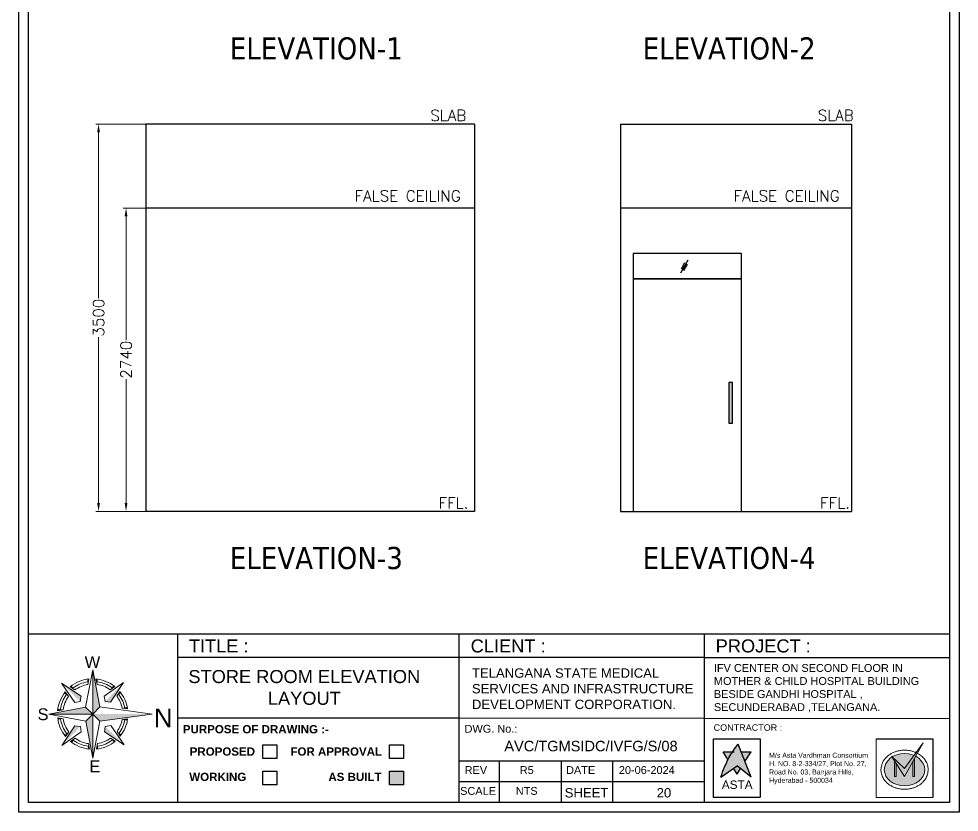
# Model space of a CAD drawing. Header units: millimetres. Extents: x 3552052 to 4144896, y -707811 to -630695.
# Drawn here: x 3765707 to 3774207, y -698729 to -691559 of the extents above; entities that cross this region are included whole.
import ezdxf
from ezdxf.enums import TextEntityAlignment as Align

# ---------------------------------------------------------------- set-up
doc = ezdxf.new("R2010")
doc.units = ezdxf.units.MM
doc.header["$LTSCALE"] = 6
doc.header["$MEASUREMENT"] = 0
doc.layers.get('0').update_dxf_attribs({"linetype": 'CONTINUOUS', "lineweight": 0})
doc.layers.get('Defpoints').update_dxf_attribs({"linetype": 'CONTINUOUS', "lineweight": 0})
for name, color, linetype, lineweight in [('0.0', 8, 'CONTINUOUS', 0), ('ELE-4M UPS P.SB', 3, 'CONTINUOUS', 0), ('ELE-SOCKET NMBERING', 7, 'CONTINUOUS', 9), ('formate text', 8, 'CONTINUOUS', 0), ('hatch', 252, 'CONTINUOUS', 0), ('MEP_HVAC_RA_DUCT', 1, 'CONTINUOUS', 0), ('MEP_HVAC_TEXT', 7, 'CONTINUOUS', 0), ('SECTION', 251, 'CONTINUOUS', 0), ('TITLE', 7, 'CONTINUOUS', 0)]:
    doc.layers.add(name, color=color, linetype=linetype, lineweight=lineweight)
doc.styles.add('Annotation', font='tahoma.ttf')
doc.styles.add('ARIAL', font='arial.ttf')
doc.styles.add('FORMATE', font='arialbd.ttf')
doc.styles.add('ROMANS', font='romans.shx')
doc.styles.add('style3', font='arialbd.ttf')
doc.dimstyles.new('AEPL1', dxfattribs={"dimtxt": 100, "dimasz": 75, "dimexe": 25, "dimexo": 50, "dimtad": 0, "dimdec": 0, "dimtxsty": 'ROMANS', "dimcen": 2.5, "dimclrd": 7, "dimclre": 7, "dimclrt": 7, "dimadec": 0, "dimazin": 0, "dimtfac": 1, "dimtdec": 0, "dimtmove": 0, "dimatfit": 3, "dimfxl": 1, "dimlwd": 0, "dimlwe": 0, "dimarcsym": 0})

# ---------------------------------------------------------------- blocks, each defined once
blk = doc.blocks.new('*D280')
at = {"layer": 'Defpoints', "color": 0, "transparency": 16777216}
for p in [(3766676.2, -693270.1), (3767063.9, -693270.1), (3767055.9, -696010.1)]:
    blk.add_point(p, dxfattribs=at)
at = {"layer": 'ELE-4M UPS P.SB', "color": 7, "lineweight": 0, "transparency": 16777216}
for p, q in [((3767013.9, -693270.1), (3766651.2, -693270.1)), ((3766676.2, -693345.1), (3766676.2, -694463.2)), ((3766676.2, -695935.1), (3766676.2, -694816.9)), ((3767005.9, -696010.1), (3766651.2, -696010.1))]:
    blk.add_line(p, q, dxfattribs=at)
at = {"layer": 'ELE-4M UPS P.SB', "color": 7, "transparency": 16777216}
for points in [[(3766663.7, -693345.1), (3766688.7, -693345.1), (3766676.2, -693270.1)], [(3766663.7, -695935.1), (3766688.7, -695935.1), (3766676.2, -696010.1)]]:
    blk.add_solid(points, dxfattribs=at)
at = {"layer": 'ELE-4M UPS P.SB', "color": 7, "lineweight": -3, "transparency": 16777216, "insert": (3766676.2, -694640.1), "char_height": 100, "attachment_point": 5, "rotation": 90, "style": 'ROMANS'}
blk.add_mtext('2740', dxfattribs=at)
blk = doc.blocks.new('*D281')
at = {"layer": 'Defpoints', "color": 0, "transparency": 16777216}
for p in [(3766427.7, -692510.1), (3767102.3, -692510.1), (3767055.9, -696010.1)]:
    blk.add_point(p, dxfattribs=at)
at = {"layer": 'ELE-4M UPS P.SB', "color": 7, "lineweight": 0, "transparency": 16777216}
for p, q in [((3767052.3, -692510.1), (3766402.7, -692510.1)), ((3766427.7, -692585.1), (3766427.7, -694083.2)), ((3766427.7, -695935.1), (3766427.7, -694436.9)), ((3767005.9, -696010.1), (3766402.7, -696010.1))]:
    blk.add_line(p, q, dxfattribs=at)
at = {"layer": 'ELE-4M UPS P.SB', "color": 7, "transparency": 16777216}
for points in [[(3766415.2, -692585.1), (3766440.2, -692585.1), (3766427.7, -692510.1)], [(3766415.2, -695935.1), (3766440.2, -695935.1), (3766427.7, -696010.1)]]:
    blk.add_solid(points, dxfattribs=at)
at = {"layer": 'ELE-4M UPS P.SB', "color": 7, "lineweight": -3, "transparency": 16777216, "insert": (3766427.7, -694260.1), "char_height": 100, "attachment_point": 5, "rotation": 90, "style": 'ROMANS'}
blk.add_mtext('3500', dxfattribs=at)
blk = doc.blocks.new('A$C4A7C6C7E')
at = {"layer": 'TITLE', "color": 8, "lineweight": 5}
for p, q in [((-4207, 4144), (0, 26095)), ((0, 26095), (0, 0)), ((0, 0), (0, 26095)), ((4144, 4207), (0, 26095)), ((-6941, 10518), (-18592, 18312)), ((-10622, 6781), (-18592, 18312)), ((-2825, 17519), (-2234, 20757)), ((2559, 17560), (1919, 20788)), ((6781, 10622), (18312, 18592)), ((10518, 6941), (18312, 18592)), ((-14385, 10390), (-16257, 13098)), ((-10607, 14226), (-13343, 16056)), ((10390, 14385), (13098, 16257)), ((14226, 10607), (16056, 13343)), ((-7437, 7325), (-10622, 6781)), ((-7437, 7325), (-6941, 10518)), ((7325, 7437), (6781, 10622)), ((7325, 7437), (10518, 6941)), ((-4207, 4144), (-26095, 0)), ((0, 0), (-26095, 0)), ((-26095, 0), (0, 0)), ((-4144, -4207), (-26095, 0)), ((-17560, 2559), (-20788, 1919)), ((-4207, 4144), (0, 0)), ((0, 0), (-4207, 4144)), ((0, 0), (-4144, -4207)), ((-4144, -4207), (0, 0)), ((0, 0), (4144, 4207)), ((4144, 4207), (0, 0)), ((0, 0), (4207, -4144)), ((4207, -4144), (0, 0)), ((0, 0), (0, -26095)), ((0, -26095), (0, 0)), ((17394, 3514), (20646, 3095)), ((17394, 3514), (20646, 3095)), ((-17519, -2825), (-20757, -2234)), ((-4144, -4207), (0, -26095)), ((4207, -4144), (0, -26095)), ((17433, -3312), (20680, -2857)), ((17433, -3312), (20680, -2857)), ((17434, -3310), (20680, -2857)), ((-10518, -6941), (-18312, -18592)), ((-6781, -10622), (-18312, -18592)), ((-14226, -10607), (-16056, -13343)), ((-7325, -7437), (-10518, -6941)), ((-7325, -7437), (-6781, -10622)), ((7437, -7325), (6941, -10518)), ((6941, -10518), (18592, -18312)), ((7437, -7325), (10622, -6781)), ((10622, -6781), (18592, -18312)), ((14385, -10390), (16257, -13098)), ((-10390, -14385), (-13098, -16257)), ((10607, -14226), (13343, -16056)), ((-2559, -17560), (-1919, -20788)), ((2825, -17519), (2234, -20757))]:
    blk.add_line(p, q, dxfattribs=at)
at = {"layer": 'TITLE', "color": 5}
for p in [(4144, 4207), (4207, -4144)]:
    blk.add_line(p, (35289, 0), dxfattribs=at)
at = {"layer": 'TITLE', "color": 8, "lineweight": 5}
for radius, start, end in [(20877, 96.14269, 129.72625), (19311, 99.1612, 126.70773), (17745, 99.1612, 126.70773), (20877, 51.14269, 84.72625), (17745, 54.16121, 81.70773), (19311, 54.16121, 81.70773), (20877, 141.14269, 174.72625), (19311, 144.16121, 171.70773), (19311, 9.85136, 36.70773), (20877, 8.52692, 39.72625), (17745, 144.16121, 171.70773), (17745, 11.42181, 36.70773), (20877, 186.14269, 219.72625), (19311, 189.1612, 216.70773), (17745, 189.1612, 216.70773), (17745, 324.16121, 349.24868), (19311, 324.16121, 350.81434), (20877, 321.14269, 352.1348), (20877, 231.14269, 264.72625), (19311, 234.16121, 261.70773), (17745, 234.16121, 261.70773), (20877, 276.14269, 309.72625), (17745, 279.1612, 306.70773), (19311, 279.1612, 306.70773)]:
    blk.add_arc((0, 0), radius, start, end, dxfattribs=at)
for points in [[(0, 26095), (4144, 4207), (0, 0)], [(-18592, 18312), (-6941, 10518), (-7437, 7325)], [(-13343, 16056), (-12479, 16737), (-10607, 14226)], [(-3324, 20610), (-2234, 20757), (-2825, 17519)], [(3011, 20658), (1919, 20788), (2559, 17560)], [(18312, 18592), (10518, 6941), (7325, 7437)], [(13098, 16257), (12223, 16924), (10390, 14385)], [(-16257, 13098), (-16924, 12223), (-14385, 10390)], [(16056, 13343), (16737, 12479), (14226, 10607)], [(-26095, 0), (-4207, 4144), (0, 0)], [(-20658, 3011), (-20788, 1919), (-17560, 2559)], [(0, -26095), (-4144, -4207), (0, 0)], [(20646, 3095), (20457, 4167), (17394, 3514)], [(-20610, -3324), (-20757, -2234), (-17519, -2825)], [(20680, -2857), (20503, -3930), (17433, -3312)], [(-18312, -18592), (-10518, -6941), (-7325, -7437)], [(-16056, -13343), (-16737, -12479), (-14226, -10607)], [(18592, -18312), (6941, -10518), (7437, -7325)], [(16257, -13098), (16924, -12223), (14385, -10390)], [(-13098, -16257), (-12223, -16924), (-10390, -14385)], [(13343, -16056), (12479, -16737), (10607, -14226)], [(-3011, -20658), (-1919, -20788), (-2559, -17560)], [(3324, -20610), (2234, -20757), (2825, -17519)]]:
    blk.add_solid(points, dxfattribs=at)
at = {"layer": 'TITLE', "color": 5}
blk.add_solid([(35289, 0), (4207, -4144), (0, 0)], dxfattribs=at)
blk = doc.blocks.new('IVF-CONTRACTOR')
at = {"lineweight": -3, "true_color": 0x293189}
h = blk.add_hatch(color=177, dxfattribs=at)
h.dxf.hatch_style = 1
edge = h.paths.add_edge_path()
edge.add_spline(control_points=[(3037286, -1386527), (3037185, -1386667), (3036944, -1387001), (3036801, -1387388), (3036719, -1387609)], knot_values=[0, 0, 0, 0, 519.520055, 1226.818077, 1226.818077, 1226.818077, 1226.818077], degree=3, periodic=0)
edge.add_line((3036719, -1387609), (3037255, -1387240))
edge.add_line((3037255, -1387240), (3037717, -1387609))
edge.add_line((3037717, -1387609), (3037286, -1386527))
at = {"lineweight": -3, "true_color": 0xc7c8ca}
h = blk.add_hatch(color=9, dxfattribs=at)
h.dxf.hatch_style = 1
edge = h.paths.add_edge_path()
edge.add_spline(control_points=[(3036953, -1387033), (3036967, -1387008), (3037022, -1386919), (3037088, -1386836), (3037139, -1386779)], knot_values=[3356.588859, 3356.588859, 3356.588859, 3356.588859, 3831.174934, 5081.098827, 5081.098827, 5081.098827, 5081.098827], degree=3, periodic=0)
edge.add_line((3037139, -1386779), (3036793, -1386779))
edge.add_line((3036793, -1386779), (3036953, -1387033))
h.paths.add_polyline_path([(3037717, -1386779), (3037386, -1386779), (3037515, -1387102)])
h.paths.add_polyline_path([(3037370, -1387332), (3037255, -1387240), (3037134, -1387323), (3037255, -1387517)])
at = {"true_color": 0xed1f24}
h = blk.add_hatch(color=240, dxfattribs=at)
h.dxf.hatch_style = 1
edge = h.paths.add_edge_path()
edge.add_line((3042329, -1386921), (3042349, -1386951))
edge.add_ellipse((3042760, -1387369), major_axis=(-665, 0), ratio=0.800236, start_angle=-52.6357, end_angle=-51.8324, ccw=False)
edge.add_line((3042356, -1386946), (3042329, -1386921))
at = {"layer": '0.0', "true_color": 0xed1f24}
h = blk.add_hatch(color=240, dxfattribs=at)
h.dxf.hatch_style = 1
edge = h.paths.add_edge_path()
edge.add_line((3042760, -1387590), (3043125, -1386925))
edge.add_ellipse((3042760, -1387369), major_axis=(-665, 0), ratio=0.800236, start_angle=-123.3804, end_angle=-117.8517)
edge.add_line((3043070, -1386899), (3042760, -1387331))
edge.add_line((3042760, -1387331), (3042356, -1386946))
edge.add_ellipse((3042760, -1387369), major_axis=(-665, 0), ratio=0.800236, start_angle=-52.6357, end_angle=-51.8324)
edge.add_line((3042349, -1386951), (3042760, -1387590))
edge = h.paths.add_edge_path()
edge.add_spline(control_points=[(3043179, -1386828), (3043165, -1386821), (3043150, -1386814), (3043136, -1386807)], knot_values=[-2.156071, -2.156071, -2.156071, -2.156071, -2.090953, -2.090953, -2.090953, -2.090953], degree=3, periodic=0)
edge.add_line((3043136, -1386807), (3043070, -1386899))
edge.add_ellipse((3042760, -1387369), major_axis=(-665, 0), ratio=0.800236, start_angle=-123.3804, end_angle=-117.8517, ccw=False)
edge.add_line((3043125, -1386925), (3043179, -1386828))
edge = h.paths.add_edge_path()
edge.add_line((3043367, -1386486), (3043136, -1386807))
edge.add_spline(control_points=[(3043136, -1386807), (3043150, -1386814), (3043165, -1386821), (3043179, -1386828)], knot_values=[-2.156071, -2.156071, -2.156071, -2.156071, -2.090953, -2.090953, -2.090953, -2.090953], degree=3, periodic=0)
edge.add_line((3043179, -1386828), (3043367, -1386486))
at = {"layer": '0.0', "true_color": 0x139b48}
h = blk.add_hatch(color=114, dxfattribs=at)
h.dxf.hatch_style = 1
edge = h.paths.add_edge_path()
edge.add_ellipse((3042760, -1387369), major_axis=(-665, 0), ratio=0.800236, start_angle=-51.8324, end_angle=236.6196)
edge.add_line((3043125, -1386925), (3043091, -1386988))
edge.add_line((3043091, -1386988), (3043091, -1387590))
edge.add_line((3043091, -1387590), (3043036, -1387590))
edge.add_line((3043036, -1387590), (3043036, -1387088))
edge.add_line((3043036, -1387088), (3042760, -1387590))
edge.add_line((3042760, -1387590), (3042484, -1387160))
edge.add_line((3042484, -1387160), (3042484, -1387590))
edge.add_line((3042484, -1387590), (3042428, -1387590))
edge.add_line((3042428, -1387590), (3042428, -1387075))
edge.add_line((3042428, -1387075), (3042349, -1386951))
edge = h.paths.add_edge_path()
edge.add_ellipse((3042760, -1387369), major_axis=(-665, 0), ratio=0.800236, start_angle=-117.8517, end_angle=-52.6357)
edge.add_line((3042356, -1386946), (3042760, -1387331))
edge.add_line((3042760, -1387331), (3043070, -1386899))
at = {"layer": '0.0', "true_color": 0x000000}
h = blk.add_hatch(color=18, dxfattribs=at)
h.dxf.hatch_style = 1
h.paths.add_polyline_path([(3042484, -1387160), (3042428, -1387075), (3042428, -1387590), (3042484, -1387590)])
h.paths.add_polyline_path([(3043036, -1387590), (3043091, -1387590), (3043091, -1386988), (3043036, -1387088)])
at = {"lineweight": -3}
for p, q in [((3036484, -1386350), (3038013, -1386350)), ((3036484, -1388267), (3036484, -1386350)), ((3036485, -1386350), (3038009, -1386350)), ((3036485, -1388278), (3036485, -1386350)), ((3038013, -1386350), (3038013, -1388267)), ((3041829, -1386350), (3043688, -1386350)), ((3043688, -1386350), (3043688, -1388278)), ((3038011, -1388278), (3036483, -1388278))]:
    blk.add_line(p, q, dxfattribs=at)
at = {"color": 251, "lineweight": -3, "true_color": 0x636466}
for p, q in [((3037717, -1387609), (3037286, -1386527)), ((3036793, -1386779), (3037155, -1386779)), ((3036953, -1387033), (3036793, -1386779)), ((3037386, -1386779), (3037717, -1386779)), ((3037515, -1387102), (3037717, -1386779)), ((3036719, -1387609), (3037255, -1387240)), ((3037717, -1387609), (3037255, -1387240)), ((3037255, -1387517), (3037134, -1387323)), ((3037255, -1387517), (3037370, -1387332))]:
    blk.add_line(p, q, dxfattribs=at)
blk.add_spline([(3036719, -1387609), (3036998, -1386959), (3037286, -1386527)], degree=3, dxfattribs=at)
at = {"layer": '0.0'}
for p, q in [((3036485, -1386350), (3038009, -1386350)), ((3036485, -1388278), (3036485, -1386350)), ((3036485, -1388278), (3036485, -1386350)), ((3036485, -1386350), (3038009, -1386350)), ((3038013, -1386350), (3038013, -1388278)), ((3041829, -1386350), (3043688, -1386350)), ((3041829, -1388278), (3041829, -1386350)), ((3043688, -1386350), (3043688, -1388278)), ((3038009, -1388278), (3036485, -1388278)), ((3043688, -1388278), (3041829, -1388278))]:
    blk.add_line(p, q, dxfattribs=at)
at = {"layer": '0.0', "color": 18, "true_color": 0x000000}
for p, q in [((3042760, -1387590), (3043367, -1386486)), ((3042760, -1387331), (3043367, -1386486)), ((3042760, -1387590), (3042329, -1386921)), ((3042329, -1386921), (3042760, -1387331)), ((3042428, -1387075), (3042428, -1387590)), ((3042484, -1387590), (3042484, -1387160)), ((3043036, -1387088), (3043036, -1387590)), ((3043091, -1387590), (3043091, -1386988)), ((3042428, -1387590), (3042484, -1387590)), ((3043036, -1387590), (3043091, -1387590))]:
    blk.add_line(p, q, dxfattribs=at)
at = {"layer": '0.0'}
blk.add_ellipse((3042760, -1387369), major_axis=(-665, 0), ratio=0.800236, start_param=-3.141592653589793, end_param=3.141592653589793, dxfattribs=at)
blk.add_open_spline([(3043535, -1387369), (3043535, -1387353), (3043534, -1387336), (3043530, -1387296), (3043527, -1387272), (3043516, -1387226), (3043509, -1387202), (3043492, -1387157), (3043483, -1387135), (3043460, -1387092), (3043448, -1387071), (3043420, -1387031), (3043405, -1387011), (3043372, -1386974), (3043355, -1386956), (3043318, -1386922), (3043298, -1386906), (3043258, -1386875), (3043236, -1386861), (3043183, -1386829), (3043150, -1386812), (3043081, -1386783), (3043045, -1386771), (3042972, -1386750), (3042935, -1386742), (3042860, -1386731), (3042821, -1386728), (3042745, -1386726), (3042706, -1386727), (3042630, -1386735), (3042593, -1386741), (3042518, -1386757), (3042482, -1386768), (3042412, -1386794), (3042377, -1386809), (3042312, -1386843), (3042280, -1386862), (3042221, -1386905), (3042194, -1386928), (3042147, -1386974), (3042127, -1386996), (3042091, -1387042), (3042074, -1387067), (3042045, -1387117), (3042033, -1387143), (3042012, -1387197), (3042003, -1387225), (3041992, -1387276), (3041988, -1387299), (3041984, -1387347), (3041984, -1387371), (3041986, -1387418), (3041989, -1387442), (3041997, -1387489), (3042003, -1387512), (3042018, -1387557), (3042026, -1387580), (3042047, -1387623), (3042058, -1387645), (3042084, -1387686), (3042098, -1387706), (3042129, -1387744), (3042145, -1387762), (3042180, -1387798), (3042199, -1387814), (3042238, -1387846), (3042259, -1387861), (3042311, -1387894), (3042343, -1387912), (3042409, -1387944), (3042444, -1387957), (3042515, -1387980), (3042552, -1387989), (3042626, -1388003), (3042664, -1388007), (3042740, -1388012), (3042778, -1388012), (3042854, -1388008), (3042892, -1388003), (3042966, -1387989), (3043003, -1387980), (3043074, -1387958), (3043109, -1387944), (3043175, -1387913), (3043208, -1387895), (3043268, -1387856), (3043297, -1387834), (3043351, -1387787), (3043376, -1387761), (3043416, -1387713), (3043432, -1387690), (3043462, -1387643), (3043475, -1387619), (3043497, -1387569), (3043507, -1387543), (3043522, -1387491), (3043527, -1387464), (3043533, -1387415), (3043535, -1387392), (3043535, -1387369)], degree=3, knots=[-3.141593, -3.141593, -3.141593, -3.141593, -3.06788, -3.06788, -2.960953, -2.960953, -2.854026, -2.854026, -2.747099, -2.747099, -2.640172, -2.640172, -2.533245, -2.533245, -2.426319, -2.426319, -2.319392, -2.319392, -2.212465, -2.212465, -2.059875, -2.059875, -1.907286, -1.907286, -1.754697, -1.754697, -1.602107, -1.602107, -1.449518, -1.449518, -1.296928, -1.296928, -1.144339, -1.144339, -0.99175, -0.99175, -0.83916, -0.83916, -0.686571, -0.686571, -0.558641, -0.558641, -0.43071, -0.43071, -0.30278, -0.30278, -0.17485, -0.17485, -0.068516, -0.068516, 0.037819, 0.037819, 0.144154, 0.144154, 0.250488, 0.250488, 0.356823, 0.356823, 0.463157, 0.463157, 0.569492, 0.569492, 0.675826, 0.675826, 0.782161, 0.782161, 0.888495, 0.888495, 1.039928, 1.039928, 1.191361, 1.191361, 1.342794, 1.342794, 1.494227, 1.494227, 1.64566, 1.64566, 1.797093, 1.797093, 1.948526, 1.948526, 2.099959, 2.099959, 2.251392, 2.251392, 2.402825, 2.402825, 2.554258, 2.554258, 2.675591, 2.675591, 2.796924, 2.796924, 2.918258, 2.918258, 3.039591, 3.039591, 3.141593, 3.141593, 3.141593, 3.141593], dxfattribs=at)
at = {"lineweight": -3, "attachment_point": 1, "style": 'ARIAL'}
for s, width, gutter_width, insert, char_height in [('{\\C256;CONTRACTOR :}', 3919.85, 1060, (3036485, -1385878), 212.06), ('{\\C256;M/s Asta Vardhman Consortium\\PH. NO. 8-2-334/27, Plot No. 27, Road No. 03, Banjara Hills, Hyderabad - 500034}', 3696.75, 822, (3038306, -1386813), 164.38)]:
    blk.add_mtext_dynamic_manual_height_columns(s, width=width, gutter_width=gutter_width, heights=[0], dxfattribs=dict(at, insert=insert, char_height=char_height))
at = {"lineweight": 100, "insert": (3036754, -1387723), "char_height": 276.9, "attachment_point": 1, "style": 'ARIAL'}
blk.add_mtext_dynamic_manual_height_columns('ASTA', width=997.56, gutter_width=254, heights=[0], dxfattribs=at)

msp = doc.modelspace()

# ---------------------------------------------------------------- hatches: boundary and pattern name
at = {"lineweight": -3, "ltscale": 0.1}
h = msp.add_hatch(color=254, dxfattribs=at)
h.dxf.hatch_style = 1
h.paths.add_polyline_path([(3772125.1, -695214), (3772157.8, -695214), (3772157.8, -694846.5), (3772125.1, -694846.5)])
at = {"layer": 'MEP_HVAC_TEXT', "lineweight": -3}
h = msp.add_hatch(color=1, dxfattribs=at)
h.dxf.hatch_style = 1
h.paths.add_polyline_path([(3769057.7, -698357.9), (3769057.7, -698480.8), (3769183, -698480.8), (3769183, -698357.9)])

# ---------------------------------------------------------------- linework, layer by layer
at = {"lineweight": -3}
for p, q in [((3774118.8, -697120.7), (3765794.9, -697120.7)), ((3765794.9, -698640.5), (3765794.9, -697120.7)), ((3769687.7, -698640.5), (3769687.7, -697120.7))]:
    msp.add_line(p, q, dxfattribs=at)
at = {"color": 7, "lineweight": 30}
msp.add_line((3774118.8, -698640.5), (3769687.7, -698640.5), dxfattribs=at)
for points in [[(3774206.9, -683341.5), (3774206.9, -698728.6), (3765706.9, -698728.6), (3765706.9, -683341.5)], [(3774118.8, -683429.6), (3774118.8, -698640.5), (3765794.9, -698640.5), (3765794.9, -683429.6)]]:
    msp.add_lwpolyline(points, close=True, dxfattribs=at)
at = {"color": 7, "lineweight": -3, "ltscale": 0.1}
msp.add_lwpolyline([(3772125.1, -695214), (3772157.8, -695214), (3772157.8, -694846.5), (3772125.1, -694846.5)], close=True, dxfattribs=at)
at = {"layer": '0.0', "color": 7, "lineweight": 30, "elevation": -47.2}
for points in [[(3767913.9, -698120.9), (3768039.2, -698120.9), (3768039.2, -698243.8), (3767913.9, -698243.8)], [(3769057.7, -698120.9), (3769183, -698120.9), (3769183, -698243.8), (3769057.7, -698243.8)], [(3767913.9, -698357.9), (3768039.2, -698357.9), (3768039.2, -698480.8), (3767913.9, -698480.8)], [(3769057.7, -698357.9), (3769183, -698357.9), (3769183, -698480.8), (3769057.7, -698480.8)]]:
    msp.add_lwpolyline(points, close=True, dxfattribs=at)
at = {"layer": 'hatch', "color": 7, "lineweight": 30}
msp.add_line((3774118.8, -697120.3), (3774118.8, -698640.5), dxfattribs=at)
at = {"layer": 'MEP_HVAC_RA_DUCT', "color": 7, "lineweight": 30}
for p, q in [((3766856.4, -692510.1), (3766856.4, -696010.1)), ((3769826.4, -692510.1), (3769826.4, -696010.1)), ((3771144.4, -692510.1), (3771144.4, -696010.1)), ((3773234.4, -692510.1), (3773234.4, -696010.1))]:
    msp.add_line(p, q, dxfattribs=at)
for points in [[(3769826.4, -692510.1), (3766856.4, -692510.1)], [(3771144.4, -692510.1), (3773234.4, -692510.1)], [(3769826.4, -693270.1), (3766856.4, -693270.1)], [(3773234.4, -693270.1), (3771144.4, -693270.1)], [(3769826.4, -696010.1), (3766856.4, -696010.1)], [(3771144.4, -696010.1), (3773234.4, -696010.1)]]:
    msp.add_lwpolyline(points, dxfattribs=at)
at = {"layer": 'MEP_HVAC_RA_DUCT', "color": 7, "lineweight": -3}
for points in [[(3771259.4, -693910.1), (3772239.4, -693910.1), (3772239.4, -693680.1), (3771259.4, -693680.1)], [(3771259.4, -696010.1), (3772239.4, -696010.1), (3772239.4, -693910.1), (3771259.4, -693910.1)]]:
    msp.add_lwpolyline(points, close=True, dxfattribs=at)
at = {"layer": 'MEP_HVAC_TEXT', "lineweight": -3}
for p, q in [((3767140.4, -697120.7), (3767140.4, -698640.5)), ((3771902.3, -697120.7), (3771902.3, -698640.5)), ((3769687.7, -697330.1), (3767140.4, -697330.1)), ((3771902.3, -697330.1), (3769687.7, -697330.1)), ((3771902.3, -697330.1), (3774118.8, -697330.1)), ((3769687.7, -697880.4), (3767140.4, -697880.4)), ((3771902.3, -697880.6), (3769685.7, -697880.4)), ((3771902.3, -697880.6), (3774118.8, -697880.4)), ((3769687.7, -698263.3), (3771902.3, -698263.3)), ((3770047.7, -698263.3), (3770047.7, -698640.5)), ((3770608.4, -698263.3), (3770608.4, -698640.5)), ((3771073.6, -698263.3), (3771073.6, -698640.5)), ((3769687.7, -698451.9), (3771902.3, -698451.9))]:
    msp.add_line(p, q, dxfattribs=at)
at = {"layer": 'SECTION', "color": 5, "lineweight": -3, "ltscale": 500}
for p, q in [((3771690.6, -693854), (3771758, -693736)), ((3771695.7, -693819.2), (3771728, -693762.6)), ((3771717.8, -693832.4), (3771749.7, -693776.4))]:
    msp.add_line(p, q, dxfattribs=at)

# ---------------------------------------------------------------- block references
at = {"color": 240, "lineweight": -3, "true_color": 0xed1f24, "xscale": 0.2749842402620364, "yscale": 0.2749842402620364, "zscale": 0.2749842402620364}
msp.add_blockref('IVF-CONTRACTOR', (2937001.9, -316840.3), dxfattribs=at)
at = {"layer": 'TITLE', "lineweight": -3, "extrusion": (1.31196e-09, -7.57547e-09, 1), "xscale": 0.01525678990535898, "yscale": 0.01525678990535898, "zscale": 0.01525678990535898}
msp.add_blockref('A$C4A7C6C7E', (3766375.1, -697841.4, 0), dxfattribs=at)

# ---------------------------------------------------------------- texts
at = {"lineweight": -3, "char_height": 200, "width": 2697.906, "attachment_point": 3, "style": 'Annotation'}
for s, insert in [('\\pxql;ELEVATION-1', (3770312.4, -691727)), ('\\pxql;ELEVATION-2', (3774043.5, -691727)), ('\\pxql;ELEVATION-3', (3770312.4, -696331.5)), ('\\pxql;ELEVATION-4', (3774043.5, -696331.5))]:
    msp.add_mtext(s, dxfattribs=dict(at, insert=insert))
at = {"layer": 'ELE-SOCKET NMBERING', "color": 0, "lineweight": -3, "char_height": 100.004, "width": 2358.602, "attachment_point": 1, "style": 'Annotation'}
for s, insert in [('{\\Fromans|c0;SLAB}', (3769426.1, -692382.6)), ('{\\Fromans|c0;SLAB}', (3772927.9, -692382.6)), ('{\\Fromans|c0;FALSE CEILING }', (3768741.7, -693109.9)), ('{\\Fromans|c0;FALSE CEILING }', (3772166.7, -693109.9)), ('{\\Fromans|c0;FFL.}', (3769501.3, -695885)), ('{\\Fromans|c0;FFL.}', (3772949.1, -695885))]:
    msp.add_mtext(s, dxfattribs=dict(at, insert=insert))
at = {"layer": 'formate text', "color": 7, "lineweight": 30, "ltscale": 100, "style": 'style3'}
msp.add_text('PURPOSE OF DRAWING :-', height=74.611, dxfattribs=at).set_placement((3767189.3, -698016.1, -47.2))
at = {"layer": 'formate text', "color": 7, "lineweight": 30, "style": 'FORMATE'}
for s, height, p in [('PROPOSED ', 74.61, (3767871.2, -698217.9, -47.2)), ('FOR APPROVAL', 74.611, (3768990.1, -698217.9, -47.2)), ('WORKING', 74.61, (3767763, -698447.2, -47.2)), ('AS BUILT', 74.61, (3768985.6, -698447.2, -47.2))]:
    msp.add_text(s, height=height, dxfattribs=at).set_placement(p, align=Align.RIGHT)
at = {"layer": 'TITLE', "color": 7, "lineweight": 30, "style": 'ARIAL'}
for s, height, p in [('TITLE :', 117.9, (3767243.7, -697285.2)), ('CLIENT :', 117.9, (3769791.1, -697285.2)), ('PROJECT :', 117.9, (3772005.6, -697285.2)), ('W', 106.8, (3766302.2, -697425.6, 0)), ('S', 106.8, (3765876.2, -697897, 0)), ('DWG. No.:', 70.74, (3769736.1, -698010.3)), ('E', 106.8, (3766344.2, -698367.9, 0))]:
    msp.add_text(s, height=height, dxfattribs=at).set_placement(p)
at = {"layer": 'TITLE', "color": 5, "lineweight": -3, "style": 'ARIAL'}
msp.add_text('N', height=168.5, rotation=180, dxfattribs=at).set_placement((3767096.9, -697792.1, 0))
at = {"layer": 'TITLE', "color": 7, "lineweight": 30, "style": 'ARIAL'}
for s, height, p in [('REV', 70.74, (3769838.3, -698347.8)), ('R5', 70.74, (3770298.1, -698347.8)), ('DATE', 70.74, (3770785.1, -698347.8)), ('20-06-2024', 70.74, (3771383.1, -698347.8)), ('SCALE', 70.74, (3769857.9, -698536.4)), ('NTS', 70.74, (3770297.7, -698536.4)), ('SHEET', 84.89, (3770838.8, -698553.3)), ('20', 84.89, (3771538, -698553.3))]:
    msp.add_text(s, height=height, dxfattribs=at).set_placement(p, align=Align.MIDDLE_CENTER)
at = {"layer": 'TITLE', "color": 7, "lineweight": 30, "attachment_point": 1, "style": 'ARIAL'}
for s, width, gutter_width, insert, char_height in [('\\pxql;IFV CENTER ON SECOND FLOOR IN MOTHER & CHILD HOSPITAL BUILDING BESIDE GANDHI HOSPITAL , SECUNDERABAD ,TELANGANA. ', 2119.184, 4.72, (3771989.6, -697390), 70.7396), ('\\pxqc;STORE ROOM ELEVATION LAYOUT', 2119.184, 4.72, (3767227.7, -697444), 117.899), ('{\\C256;TELANGANA STATE MEDICAL SERVICES AND INFRASTRUCTURE DEVELOPMENT CORPORATION.}', 2119.184, 4.72, (3769802.3, -697428.8), 84.888), ('\\pxqc;AVC/TGMSIDC/IVFG/S/08', 2542.983, 5.66, (3769607.1, -698083.8), 94.319)]:
    msp.add_mtext_dynamic_manual_height_columns(s, width=width, gutter_width=gutter_width, heights=[0], dxfattribs=dict(at, insert=insert, char_height=char_height))

# ---------------------------------------------------------------- dimensions: what is measured, and where the dimension line sits
at = {"layer": 'ELE-4M UPS P.SB', "color": 0, "lineweight": -3}
for base, p2, picture, middle in [((3766427.7, -692510.1), (3767102.3, -692510.1), '*D281', (3766427.7, -694260.1)), ((3766676.2, -693270.1), (3767063.9, -693270.1), '*D280', (3766676.2, -694640.1))]:
    dim = msp.add_linear_dim(base=base, p1=(3767055.9, -696010.1), p2=p2, angle=90, dimstyle='AEPL1', dxfattribs=at)
    dim.commit()
    dim.dimension.update_dxf_attribs({"geometry": picture, "text_midpoint": middle, "dimtype": 160})

doc.saveas('drawing.dxf')
